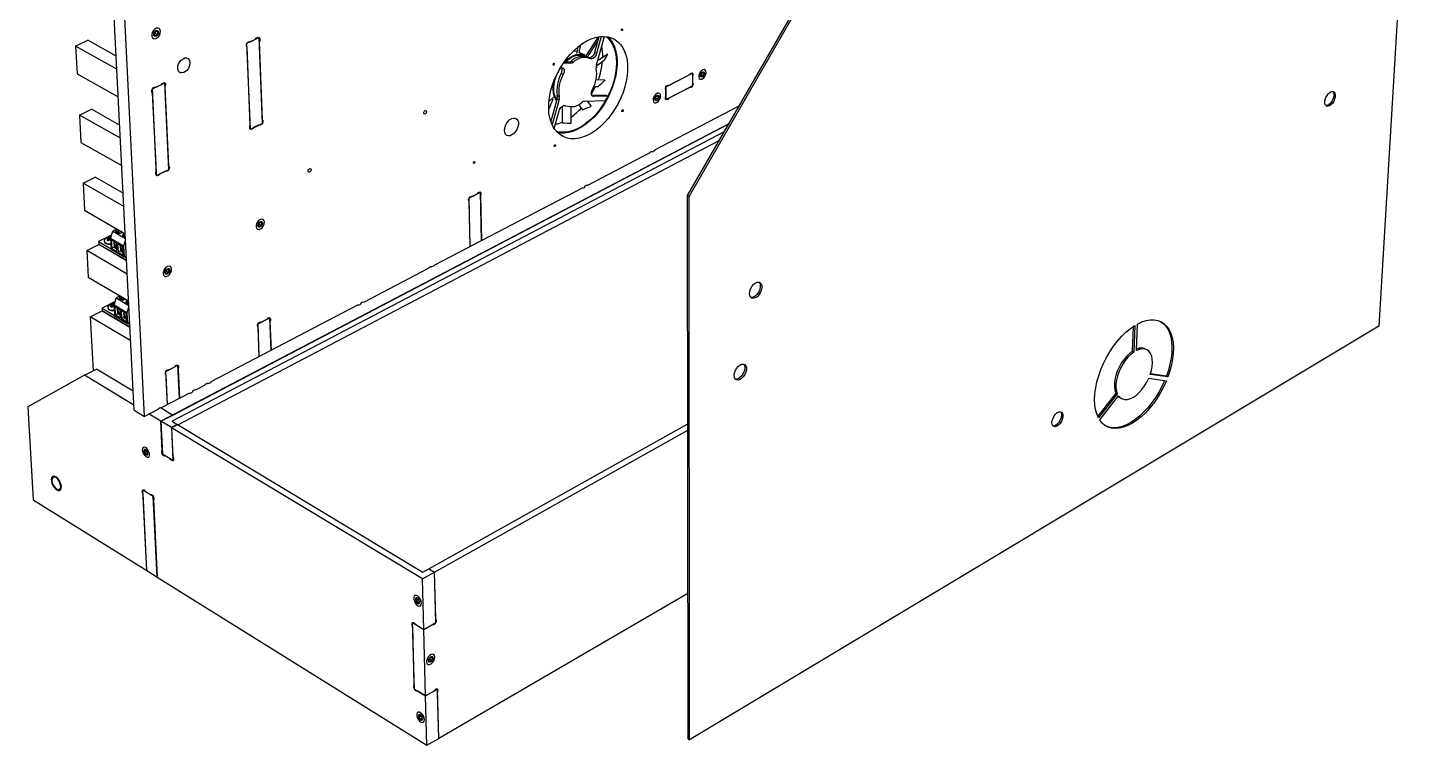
# Model space of a CAD drawing. Extents: x 0 to 167, y 0 to 206.
# Drawn here: x 49.7 to 167.3, y 79.2 to 140.3 of the extents above; entities that cross this region are included whole.
import ezdxf

# ---------------------------------------------------------------- set-up
doc = ezdxf.new("R2010")
doc.units = 0
doc.layers.get('0').update_dxf_attribs({"linetype": 'CONTINUOUS'})

msp = doc.modelspace()

# ---------------------------------------------------------------- linework, layer by layer
at = {"color": 7, "linetype": 'CONTINUOUS'}
for p, q in [((105.86, 125.98), (133.44, 173.69)), ((106, 125.91), (133.58, 173.63)), ((167.32, 158.42), (164.71, 114.87)), ((58.77, 107.7), (56.51, 152.02)), ((59.65, 107.17), (57.44, 151.53)), ((60.69, 139.98), (60.52, 139.88)), ((60.8, 139.88), (60.69, 139.98)), ((53.78, 138.69), (54.83, 139.19)), ((57.23, 137.85), (54.83, 139.19)), ((60.52, 139.88), (60.47, 139.67)), ((60.47, 139.67), (60.58, 139.57)), ((60.48, 139.71), (60.57, 139.77)), ((60.57, 139.77), (60.62, 139.94)), ((60.57, 139.77), (60.74, 139.67)), ((60.58, 139.57), (60.74, 139.67)), ((60.65, 139.96), (60.8, 139.88)), ((60.74, 139.67), (60.8, 139.88)), ((68.37, 138.94), (69.4, 139.43)), ((68.37, 138.94), (68.37, 138.94)), ((68.66, 131.62), (68.37, 138.94)), ((68.64, 139.07), (68.63, 139.08)), ((68.64, 139.07), (69.09, 139.28)), ((69.4, 139.43), (69.37, 139.45)), ((69.68, 132.12), (69.4, 139.43)), ((69.41, 139.08), (69.67, 132.43)), ((96.66, 138.15), (96.8, 138.82)), ((98.26, 139.48), (97.22, 137.86)), ((97.37, 137.75), (98.22, 139.08)), ((98.33, 139.49), (97.96, 138.15)), ((98.53, 139.52), (98.13, 138.06)), ((98.13, 137.1), (98.8, 139.52)), ((57.29, 136.74), (53.78, 138.69)), ((53.78, 138.69), (53.91, 136.34)), ((68.65, 131.93), (68.38, 138.63)), ((96.54, 138.62), (96.43, 138.07)), ((97.15, 137.91), (96.66, 138.16)), ((96.85, 137.91), (96.93, 137.81)), ((97.41, 137.71), (97.58, 137.63)), ((97.96, 138.15), (98.13, 138.06)), ((99.08, 138.02), (98.22, 137.44)), ((95.06, 136.86), (95.15, 136.86)), ((95.95, 137.25), (95.3, 137.24)), ((95.79, 137.34), (95.36, 137.33)), ((95.79, 137.34), (95.95, 137.25)), ((95.99, 137.43), (96.16, 137.34)), ((98.11, 137.02), (98.79, 137.49)), ((107.19, 136.47), (107.05, 136.37)), ((107.28, 136.38), (107.19, 136.47)), ((53.91, 136.34), (57.41, 134.37)), ((60.32, 135.05), (61.37, 135.56)), ((60.64, 135.2), (61.09, 135.42)), ((61.37, 135.56), (61.36, 135.56)), ((61.71, 128.19), (61.37, 135.56)), ((95.12, 136.36), (95.29, 136.27)), ((98.84, 135.79), (98.08, 135.82)), ((104.04, 135.23), (106.3, 136.39)), ((104.04, 134.14), (106.3, 135.3)), ((104.28, 135.35), (104.26, 135.36)), ((104.28, 135.35), (106.06, 136.27)), ((106.3, 136.39), (106.28, 136.4)), ((106.3, 136.39), (106.3, 135.3)), ((106.3, 136.1), (106.3, 135.59)), ((107.05, 136.37), (107, 136.18)), ((107, 136.18), (107.08, 136.09)), ((107.01, 136.25), (107.06, 136.27)), ((107.06, 136.27), (107.09, 136.4)), ((107.06, 136.27), (107.22, 136.19)), ((107.08, 136.09), (107.22, 136.19)), ((107.15, 136.44), (107.28, 136.38)), ((107.22, 136.19), (107.28, 136.38)), ((60.67, 127.68), (60.32, 135.05)), ((60.66, 127.99), (60.34, 134.69)), ((60.64, 135.2), (60.63, 135.21)), ((61.38, 135.24), (61.7, 128.5)), ((94.41, 134.18), (94.06, 133.33)), ((94.08, 133.97), (94.45, 134.36)), ((94.77, 134.23), (94.23, 132.3)), ((94.32, 134.22), (94.4, 134.15)), ((94.94, 134.14), (94.34, 132.01)), ((94.77, 134.23), (94.94, 134.14)), ((94.79, 134.49), (94.95, 134.4)), ((98.93, 134.52), (97.74, 134.49)), ((97.74, 134.49), (97.91, 134.4)), ((97.9, 135.26), (98.26, 135.25)), ((99.1, 134.43), (97.91, 134.4)), ((98.93, 134.52), (99.1, 134.43)), ((103.17, 134.37), (103.12, 134.19)), ((103.12, 134.19), (103.21, 134.09)), ((103.14, 134.25), (103.18, 134.28)), ((103.32, 134.47), (103.17, 134.37)), ((103.18, 134.28), (103.22, 134.41)), ((103.18, 134.28), (103.35, 134.19)), ((103.21, 134.09), (103.35, 134.19)), ((103.28, 134.44), (103.4, 134.38)), ((103.4, 134.38), (103.32, 134.47)), ((103.35, 134.19), (103.4, 134.38)), ((104.04, 135.23), (104.04, 134.14)), ((104.04, 134.43), (104.04, 134.94)), ((106.06, 135.18), (104.28, 134.26)), ((54.1, 132.83), (55.14, 133.33)), ((57.53, 131.98), (55.14, 133.33)), ((94.52, 131.68), (94.94, 133.19)), ((95.19, 133.56), (95.21, 132.18)), ((95.98, 132.15), (95.96, 133.53)), ((96.59, 133.72), (96.93, 133.28)), ((97.11, 134.01), (98.9, 134.06)), ((97.68, 133.6), (97.37, 134.01)), ((110.25, 133.58), (103.07, 129.83)), ((54.1, 132.83), (54.23, 130.5)), ((57.59, 130.85), (54.1, 132.83)), ((109.38, 132.08), (61.04, 106.77)), ((62.06, 107.3), (109.38, 132.08)), ((68.66, 131.62), (69.68, 132.12)), ((69.41, 131.99), (68.93, 131.76)), ((109, 131.4), (62, 106.77)), ((108.55, 130.63), (62.51, 106.46)), ((54.23, 130.5), (57.71, 128.52)), ((97.38, 126.86), (102.59, 129.58)), ((54.41, 127.03), (55.45, 127.54)), ((57.83, 126.18), (55.45, 127.54)), ((60.67, 127.68), (61.71, 128.19)), ((61.44, 128.06), (60.95, 127.82)), ((54.41, 127.03), (54.54, 124.73)), ((57.88, 125.04), (54.41, 127.03)), ((96.89, 126.6), (84.33, 120.05)), ((87.29, 125.77), (88.24, 126.26)), ((87.56, 125.91), (87.54, 125.92)), ((87.56, 125.91), (87.98, 126.13)), ((88.24, 126.26), (88.23, 126.27)), ((88.32, 122.13), (88.24, 126.26)), ((88.24, 125.97), (88.32, 122.13)), ((97.38, 126.86), (97.36, 126.86)), ((105.86, 125.98), (106, 125.91)), ((105.92, 79.74), (105.86, 125.98)), ((106.05, 79.67), (106, 125.91)), ((54.54, 124.73), (58, 122.73)), ((87.37, 121.63), (87.29, 125.77)), ((87.37, 121.63), (87.29, 125.48)), ((69.39, 123.62), (69.34, 123.43)), ((69.35, 123.48), (69.43, 123.53)), ((69.55, 123.73), (69.39, 123.62)), ((69.43, 123.53), (69.47, 123.67)), ((69.43, 123.53), (69.6, 123.43)), ((69.52, 123.71), (69.65, 123.63)), ((69.65, 123.63), (69.55, 123.73)), ((69.6, 123.43), (69.65, 123.63)), ((56.85, 122.61), (55.74, 122.06)), ((56.66, 122.22), (56.58, 122.39)), ((56.69, 122.35), (56.78, 122.38)), ((56.69, 122.35), (56.7, 122.2)), ((56.76, 122.32), (56.94, 122.94)), ((57.32, 123.12), (56.94, 122.94)), ((56.94, 122.94), (58.02, 122.31)), ((57.15, 123.22), (57.16, 123.04)), ((57.2, 123.06), (57.19, 123.2)), ((57.25, 122.85), (57.23, 122.83)), ((57.25, 122.85), (57.41, 122.76)), ((57.35, 122.9), (57.26, 122.86)), ((57.35, 122.83), (57.32, 122.81)), ((57.58, 122.77), (57.35, 122.9)), ((57.35, 122.83), (57.35, 122.9)), ((57.48, 122.76), (57.35, 122.83)), ((57.82, 122.52), (57.8, 122.5)), ((57.82, 122.52), (57.98, 122.43)), ((57.92, 122.57), (57.83, 122.53)), ((57.92, 122.5), (57.89, 122.49)), ((58.01, 122.6), (57.92, 122.57)), ((58.01, 122.52), (57.92, 122.57)), ((57.92, 122.5), (57.92, 122.57)), ((58.02, 122.45), (57.92, 122.5)), ((69.34, 123.43), (69.44, 123.33)), ((69.44, 123.33), (69.6, 123.43)), ((54.73, 121.31), (55.75, 121.82)), ((54.73, 121.31), (54.85, 119.04)), ((58.18, 119.29), (54.73, 121.31)), ((55.74, 122.06), (56.8, 121.44)), ((55.74, 122.06), (55.75, 121.83)), ((55.75, 121.83), (58.12, 120.45)), ((58.12, 120.44), (55.75, 121.82)), ((56.22, 121.56), (56.22, 121.55)), ((56.56, 122.28), (56.57, 122.16)), ((56.67, 122.22), (56.78, 122.14)), ((56.76, 122.26), (56.73, 122.18)), ((57.86, 121.68), (56.76, 122.32)), ((56.76, 122.32), (56.81, 121.4)), ((56.81, 121.4), (57.91, 120.76)), ((56.82, 122.19), (56.86, 121.48)), ((57.26, 121.94), (56.82, 122.19)), ((57.06, 121.58), (56.86, 121.48)), ((56.86, 121.48), (57.3, 121.22)), ((57.04, 122.07), (57.06, 121.58)), ((57.06, 121.58), (57.29, 121.45)), ((57.3, 121.22), (57.26, 121.94)), ((57.36, 121.88), (57.4, 121.17)), ((57.81, 121.62), (57.36, 121.88)), ((57.61, 121.27), (57.4, 121.17)), ((57.4, 121.17), (57.84, 120.91)), ((57.58, 121.75), (57.61, 121.27)), ((57.61, 121.27), (57.83, 121.14)), ((57.84, 120.91), (57.81, 121.62)), ((57.82, 121.25), (57.82, 121.25)), ((58.03, 122.23), (57.86, 121.68)), ((57.86, 121.68), (57.91, 120.76)), ((57.06, 121.06), (57.07, 121.07)), ((57.91, 120.76), (58.1, 120.85)), ((57.94, 120.78), (58.11, 120.68)), ((54.85, 119.04), (58.29, 117.01)), ((61.48, 119.63), (61.43, 119.43)), ((61.43, 119.43), (61.54, 119.33)), ((61.44, 119.48), (61.53, 119.54)), ((61.65, 119.73), (61.48, 119.63)), ((61.53, 119.54), (61.57, 119.68)), ((61.53, 119.54), (61.7, 119.44)), ((61.54, 119.33), (61.7, 119.44)), ((61.62, 119.71), (61.75, 119.64)), ((61.75, 119.64), (61.65, 119.73)), ((61.7, 119.44), (61.75, 119.64)), ((78.31, 116.91), (83.83, 119.79)), ((57.15, 116.97), (56.04, 116.4)), ((56.86, 116.63), (56.86, 116.5)), ((56.96, 116.56), (56.88, 116.74)), ((56.97, 116.56), (57.08, 116.48)), ((56.99, 116.69), (57.08, 116.72)), ((56.99, 116.69), (56.99, 116.54)), ((57.06, 116.61), (57.02, 116.52)), ((57.05, 116.65), (57.24, 117.26)), ((58.15, 116), (57.05, 116.65)), ((57.05, 116.65), (57.1, 115.74)), ((57.12, 116.52), (57.15, 115.82)), ((57.56, 116.26), (57.12, 116.52)), ((57.58, 117.43), (57.24, 117.26)), ((57.24, 117.26), (58.31, 116.63)), ((57.44, 117.51), (57.45, 117.36)), ((57.49, 117.38), (57.49, 117.49)), ((57.54, 117.18), (57.52, 117.15)), ((57.54, 117.18), (57.7, 117.08)), ((57.64, 117.23), (57.55, 117.18)), ((57.64, 117.16), (57.61, 117.14)), ((57.87, 117.09), (57.64, 117.23)), ((57.64, 117.16), (57.64, 117.23)), ((57.78, 117.08), (57.64, 117.16)), ((57.96, 117.13), (58.02, 117.17)), ((58.11, 116.84), (58.09, 116.82)), ((58.11, 116.84), (58.27, 116.75)), ((58.21, 116.9), (58.12, 116.85)), ((58.32, 116.55), (58.15, 116)), ((58.21, 116.83), (58.17, 116.81)), ((58.3, 116.92), (58.21, 116.9)), ((58.3, 116.84), (58.21, 116.9)), ((58.21, 116.83), (58.21, 116.9)), ((58.3, 116.77), (58.21, 116.83)), ((77.79, 116.64), (65.28, 110.11)), ((55.03, 115.65), (56.05, 116.17)), ((55.03, 115.65), (55.28, 111.06)), ((58.47, 113.61), (55.03, 115.65)), ((56.04, 116.4), (57.1, 115.78)), ((56.04, 116.4), (56.05, 116.18)), ((56.05, 116.18), (58.41, 114.79)), ((58.41, 114.78), (56.05, 116.17)), ((56.52, 115.9), (56.52, 115.89)), ((57.1, 115.74), (58.2, 115.09)), ((57.36, 115.92), (57.15, 115.82)), ((57.15, 115.82), (57.59, 115.56)), ((57.33, 116.39), (57.36, 115.92)), ((57.34, 115.41), (57.35, 115.41)), ((57.36, 115.92), (57.58, 115.79)), ((57.59, 115.56), (57.56, 116.26)), ((57.66, 116.2), (57.69, 115.5)), ((58.1, 115.94), (57.66, 116.2)), ((57.9, 115.6), (57.69, 115.5)), ((57.69, 115.5), (58.13, 115.24)), ((57.87, 116.08), (57.9, 115.6)), ((57.9, 115.6), (58.12, 115.47)), ((58.13, 115.24), (58.1, 115.94)), ((58.11, 115.58), (58.11, 115.58)), ((58.15, 116), (58.2, 115.09)), ((69.31, 115.06), (70.31, 115.58)), ((69.58, 115.2), (70.05, 115.45)), ((70.31, 115.58), (70.29, 115.59)), ((70.42, 112.79), (70.31, 115.58)), ((70.32, 115.29), (70.42, 112.79)), ((58.2, 115.09), (58.39, 115.19)), ((58.23, 115.11), (58.39, 115.01)), ((69.31, 115.06), (69.31, 115.06)), ((69.42, 112.27), (69.31, 115.06)), ((69.42, 112.27), (69.32, 114.77)), ((164.71, 114.87), (106.05, 79.67)), ((143.81, 114.82), (143.73, 112.72)), ((143.95, 114.91), (143.86, 112.65)), ((144.09, 112.79), (144.18, 115.04)), ((143.73, 112.72), (143.86, 112.65)), ((144.98, 112.85), (144.85, 112.91)), ((54.54, 110.68), (49.7, 108)), ((54.54, 110.68), (55.56, 111.21)), ((58.74, 108.15), (54.54, 110.68)), ((58.68, 109.33), (55.56, 111.21)), ((61.47, 111.01), (62.49, 111.53)), ((61.6, 108.19), (61.47, 111.01)), ((61.6, 108.19), (61.48, 110.71)), ((61.74, 111.15), (62.22, 111.39)), ((62.62, 108.72), (62.49, 111.53)), ((62.51, 111.23), (62.62, 108.72)), ((146.76, 110.54), (145.27, 110.75)), ((146.64, 110.61), (145.29, 110.8)), ((146.64, 110.61), (146.76, 110.54)), ((64.02, 109.45), (64.75, 109.83)), ((145.15, 110.43), (146.64, 110.22)), ((63.48, 109.17), (61.06, 107.9)), ((142.33, 109.17), (140.79, 107.2)), ((142.46, 109.1), (140.86, 107.06)), ((140.97, 106.88), (142.57, 108.92)), ((142.33, 109.17), (142.46, 109.1)), ((142.69, 108.77), (142.82, 108.7)), ((49.7, 108), (50.17, 100.09)), ((58.77, 107.7), (59.65, 107.17)), ((60.79, 107.76), (59.65, 107.17)), ((61.04, 106.77), (60.04, 107.37)), ((61.04, 106.77), (62.06, 107.3)), ((61.06, 107.9), (62.06, 107.3)), ((61.93, 106.23), (61.04, 106.77)), ((61.04, 106.77), (61.17, 103.96)), ((61.16, 104.26), (61.04, 106.77)), ((62.44, 106.5), (61.93, 106.23)), ((61.93, 106.23), (62.06, 103.42)), ((61.94, 106.22), (62.45, 106.49)), ((61.94, 106.22), (62.06, 103.71)), ((83.32, 93.35), (61.94, 106.22)), ((62, 106.77), (62.44, 106.5)), ((62.44, 106.5), (62.44, 106.49)), ((62.45, 106.49), (83.35, 93.93)), ((83.86, 94.22), (105.89, 106.54)), ((84.34, 93.93), (105.89, 106)), ((59.66, 104.32), (59.64, 104.16)), ((59.81, 104.25), (59.64, 104.16)), ((59.64, 104.16), (59.75, 103.98)), ((59.79, 104.29), (59.66, 104.32)), ((59.89, 104.05), (59.75, 103.98)), ((59.75, 103.98), (59.88, 103.95)), ((59.9, 104.11), (59.79, 104.29)), ((59.88, 103.95), (59.9, 104.11)), ((62.06, 103.42), (61.17, 103.96)), ((61.84, 103.56), (61.41, 103.82)), ((62.06, 103.42), (62.1, 103.44)), ((50.17, 100.09), (59.85, 94.06)), ((59.5, 100.93), (59.52, 100.94)), ((59.5, 100.93), (60.38, 100.39)), ((59.85, 94.06), (59.5, 100.93)), ((59.85, 94.06), (59.52, 100.63)), ((59.73, 100.79), (60.15, 100.53)), ((60.15, 100.53), (60.16, 100.54)), ((60.72, 93.51), (60.38, 100.39)), ((60.4, 100.09), (60.72, 93.51)), ((83.35, 93.93), (83.86, 94.22)), ((83.86, 94.22), (84.34, 93.93)), ((59.85, 94.06), (60.72, 93.51)), ((60.72, 93.51), (83.68, 79.19)), ((83.32, 93.35), (84.34, 93.93)), ((83.42, 89.06), (83.32, 93.35)), ((84.44, 89.94), (84.34, 93.93)), ((84.45, 89.64), (84.34, 93.93)), ((105.91, 92.11), (84.69, 79.78)), ((82.89, 91.67), (82.76, 91.66)), ((82.76, 91.66), (82.76, 91.48)), ((82.96, 91.59), (82.76, 91.48)), ((82.76, 91.48), (82.9, 91.31)), ((83.02, 91.5), (82.89, 91.67)), ((83.02, 91.38), (82.9, 91.31)), ((82.9, 91.31), (83.03, 91.32)), ((83.03, 91.32), (83.02, 91.5)), ((82.47, 89.64), (83.42, 89.06)), ((82.62, 83.98), (82.47, 89.64)), ((82.47, 89.64), (82.48, 89.64)), ((82.73, 89.48), (83.42, 89.06)), ((83.42, 89.06), (84.45, 89.64)), ((83.42, 89.06), (84.18, 89.48)), ((82.61, 84.27), (82.48, 89.34)), ((83.57, 83.39), (83.42, 89.06)), ((83.9, 86.59), (83.85, 86.39)), ((83.85, 86.39), (83.95, 86.31)), ((83.87, 86.49), (83.93, 86.53)), ((84.06, 86.71), (83.9, 86.59)), ((83.93, 86.53), (83.96, 86.63)), ((83.93, 86.53), (84.11, 86.42)), ((83.95, 86.31), (84.11, 86.42)), ((84.05, 86.7), (84.17, 86.62)), ((84.17, 86.62), (84.06, 86.71)), ((84.11, 86.42), (84.17, 86.62)), ((82.62, 83.98), (83.57, 83.39)), ((83.57, 83.39), (82.87, 83.82)), ((83.57, 83.39), (84.58, 83.98)), ((84.32, 83.82), (83.57, 83.39)), ((84.69, 79.78), (84.58, 83.98)), ((84.69, 79.78), (84.59, 83.68)), ((83.68, 79.19), (83.57, 83.39)), ((83.15, 81.76), (83.02, 81.75)), ((83.02, 81.75), (83.02, 81.57)), ((83.21, 81.68), (83.02, 81.57)), ((83.02, 81.57), (83.15, 81.4)), ((83.28, 81.59), (83.15, 81.76)), ((83.28, 81.47), (83.15, 81.4)), ((83.15, 81.4), (83.28, 81.41)), ((83.28, 81.41), (83.28, 81.59)), ((83.68, 79.19), (84.69, 79.78)), ((105.92, 79.74), (106.05, 79.67))]:
    msp.add_line(p, q, dxfattribs=at)
for points in [[(60.98, 139.78), (61, 139.94), (60.97, 140.08), (60.9, 140.18), (60.79, 140.23), (60.66, 140.21), (60.52, 140.14), (60.4, 140.01), (60.31, 139.86), (60.27, 139.69), (60.27, 139.54), (60.33, 139.41), (60.42, 139.34), (60.54, 139.32), (60.68, 139.37), (60.81, 139.47), (60.91, 139.61), (60.98, 139.78)], [(60.84, 139.87), (60.83, 139.78), (60.79, 139.68), (60.72, 139.6), (60.64, 139.54), (60.57, 139.52), (60.5, 139.54), (60.45, 139.6), (60.43, 139.68), (60.44, 139.78), (60.48, 139.87), (60.55, 139.95), (60.62, 140.01), (60.7, 140.03), (60.77, 140.01), (60.82, 139.96), (60.84, 139.87)], [(100.24, 140.05), (100.24, 140.08), (100.25, 140.11), (100.27, 140.14), (100.29, 140.15), (100.32, 140.16), (100.33, 140.15), (100.35, 140.14), (100.35, 140.11), (100.35, 140.08), (100.33, 140.05), (100.32, 140.03), (100.29, 140.01), (100.27, 140.01), (100.25, 140.01), (100.24, 140.03), (100.24, 140.05)], [(68.38, 138.63), (68.34, 138.68), (68.32, 138.75), (68.33, 138.85), (68.37, 138.94), (68.43, 139.02), (68.5, 139.07), (68.58, 139.09), (68.64, 139.07)], [(69.09, 139.28), (69.16, 139.37), (69.24, 139.43), (69.32, 139.45), (69.4, 139.43), (69.45, 139.37), (69.47, 139.29), (69.45, 139.18), (69.41, 139.08)], [(94.06, 133.43), (94.07, 133.89), (94.13, 134.36), (94.22, 134.83), (94.36, 135.32), (94.53, 135.8), (94.74, 136.27), (94.98, 136.73), (95.25, 137.17), (95.55, 137.59), (95.87, 137.98), (96.21, 138.33), (96.57, 138.64), (96.93, 138.91), (97.3, 139.13), (97.67, 139.31), (98.04, 139.43), (98.4, 139.5), (98.75, 139.52), (99.08, 139.49), (99.39, 139.4), (99.68, 139.26), (99.94, 139.07), (100.17, 138.84), (100.36, 138.56), (100.52, 138.24), (100.64, 137.88), (100.73, 137.49), (100.77, 137.08), (100.77, 136.63), (100.74, 136.18), (100.66, 135.71), (100.54, 135.23), (100.39, 134.75), (100.2, 134.28), (99.98, 133.82), (99.72, 133.38), (99.44, 132.95), (99.14, 132.55), (98.81, 132.19), (98.47, 131.86), (98.11, 131.57), (97.75, 131.32), (97.38, 131.12), (97.01, 130.96), (96.65, 130.86), (96.3, 130.81), (95.95, 130.81), (95.63, 130.86), (95.33, 130.97), (95.05, 131.13), (94.8, 131.34), (94.59, 131.59), (94.4, 131.89), (94.26, 132.22), (94.15, 132.6), (94.08, 133), (94.06, 133.43)], [(98.98, 139.49), (99.09, 139.39), (99.3, 139.13), (99.48, 138.84), (99.63, 138.5), (99.73, 138.13), (99.8, 137.72), (99.82, 137.3), (99.8, 136.85), (99.75, 136.38), (99.65, 135.91), (99.51, 135.43), (99.34, 134.96), (99.13, 134.49), (98.88, 134.04), (98.61, 133.61), (98.32, 133.2), (98, 132.82), (97.66, 132.48), (97.31, 132.18), (96.95, 131.92), (96.58, 131.71), (96.21, 131.54), (95.84, 131.43), (95.49, 131.37), (95.14, 131.36), (94.82, 131.4), (94.74, 131.42)], [(99.11, 139.47), (99.27, 139.3), (99.46, 139.03), (99.62, 138.71), (99.74, 138.35), (99.83, 137.96), (99.87, 137.54), (99.87, 137.1), (99.84, 136.64), (99.76, 136.18), (99.64, 135.7), (99.49, 135.22), (99.3, 134.75), (99.08, 134.29), (98.83, 133.85), (98.55, 133.42), (98.24, 133.03), (97.92, 132.66), (97.57, 132.33), (97.22, 132.04), (96.85, 131.79), (96.49, 131.59), (96.12, 131.44), (95.75, 131.34), (95.4, 131.29), (95.06, 131.29), (94.85, 131.32)], [(62.47, 136.8), (62.48, 136.99), (62.54, 137.18), (62.64, 137.36), (62.78, 137.51), (62.93, 137.62), (63.08, 137.69), (63.23, 137.69), (63.36, 137.64), (63.45, 137.54), (63.5, 137.39), (63.51, 137.21), (63.47, 137.02), (63.39, 136.83), (63.28, 136.66), (63.13, 136.53), (62.98, 136.44), (62.83, 136.41), (62.69, 136.43), (62.58, 136.51), (62.5, 136.64), (62.47, 136.8)], [(95.4, 137.33), (95.55, 137.48), (95.8, 137.68), (96.06, 137.84), (96.32, 137.95), (96.58, 138), (96.82, 138), (97.04, 137.95), (97.24, 137.85), (97.4, 137.71)], [(95.47, 137.34), (95.68, 137.52), (95.94, 137.7), (96.19, 137.83), (96.45, 137.91), (96.69, 137.93), (96.92, 137.91), (97.13, 137.82), (97.19, 137.79)], [(96.46, 138.24), (96.31, 138.27), (96.17, 138.27)], [(97.96, 138.15), (97.92, 138.04), (97.87, 137.94), (97.8, 137.85), (97.72, 137.78), (97.64, 137.73), (97.56, 137.7), (97.48, 137.69), (97.41, 137.71)], [(98.13, 138.06), (98.09, 137.96), (98.03, 137.86), (97.97, 137.77), (97.89, 137.69), (97.81, 137.64), (97.73, 137.61), (97.65, 137.61), (97.58, 137.63)], [(98.79, 137.49), (98.79, 137.49), (98.79, 137.49), (98.79, 137.49), (98.8, 137.49), (98.81, 137.52), (98.85, 137.62), (98.97, 137.77), (99.06, 137.94), (99.07, 137.98), (99.08, 138.01), (99.09, 138.02), (99.09, 138.02), (99.09, 138.02), (99.09, 138.02), (99.09, 138.02), (99.08, 138.02), (99.08, 138.02), (99.08, 138.02), (99.08, 138.02), (99.08, 138.02)], [(94.54, 137.18), (94.53, 137.15), (94.52, 137.12), (94.5, 137.1), (94.48, 137.08), (94.46, 137.07), (94.44, 137.08), (94.43, 137.1), (94.42, 137.12), (94.43, 137.15), (94.44, 137.18), (94.46, 137.2), (94.48, 137.22), (94.5, 137.23), (94.52, 137.22), (94.53, 137.2), (94.54, 137.18)], [(95.15, 136.86), (95.22, 136.85), (95.29, 136.81), (95.33, 136.76), (95.36, 136.68), (95.37, 136.59), (95.36, 136.48), (95.34, 136.38), (95.29, 136.27)], [(107.43, 136.28), (107.45, 136.43), (107.43, 136.56), (107.37, 136.65), (107.28, 136.69), (107.17, 136.68), (107.06, 136.61), (106.95, 136.49), (106.88, 136.35), (106.83, 136.2), (106.83, 136.06), (106.87, 135.95), (106.94, 135.88), (107.05, 135.87), (107.16, 135.91), (107.27, 136), (107.36, 136.13), (107.43, 136.28)], [(106.96, 136.19), (106.98, 136.28), (107.02, 136.37), (107.07, 136.44), (107.14, 136.49), (107.2, 136.51), (107.26, 136.49), (107.3, 136.44), (107.31, 136.37), (107.3, 136.28), (107.26, 136.19), (107.2, 136.12), (107.14, 136.07), (107.07, 136.05), (107.02, 136.07), (106.98, 136.12), (106.96, 136.19)], [(61.09, 135.42), (61.15, 135.5), (61.23, 135.55), (61.3, 135.57), (61.37, 135.56), (61.42, 135.51), (61.43, 135.43), (61.42, 135.33), (61.38, 135.24)], [(94.72, 134.06), (94.62, 134.21), (94.52, 134.45), (94.45, 134.72), (94.43, 135.02), (94.44, 135.34), (94.5, 135.67), (94.5, 135.68)], [(94.75, 134.15), (94.65, 134.31), (94.55, 134.55), (94.5, 134.82), (94.48, 135.13), (94.51, 135.45), (94.58, 135.78), (94.69, 136.11), (94.8, 136.39)], [(98.26, 135.25), (98.26, 135.25), (98.26, 135.25), (98.27, 135.25), (98.28, 135.26), (98.3, 135.28), (98.38, 135.38), (98.58, 135.53), (98.76, 135.7), (98.81, 135.75), (98.83, 135.77), (98.84, 135.79), (98.84, 135.79), (98.84, 135.79), (98.84, 135.79), (98.84, 135.79), (98.84, 135.79), (98.84, 135.79), (98.84, 135.79)], [(104.04, 134.94), (104, 134.99), (103.99, 135.06), (104, 135.14), (104.04, 135.23), (104.09, 135.3), (104.16, 135.35), (104.22, 135.37), (104.28, 135.35)], [(106.06, 136.27), (106.11, 136.34), (106.18, 136.39), (106.24, 136.41), (106.3, 136.39), (106.33, 136.34), (106.35, 136.27), (106.33, 136.19), (106.3, 136.1)], [(106.3, 135.59), (106.33, 135.54), (106.35, 135.47), (106.33, 135.39), (106.3, 135.3), (106.24, 135.23), (106.18, 135.18), (106.11, 135.16), (106.06, 135.18)], [(60.34, 134.69), (60.28, 134.75), (60.26, 134.84), (60.28, 134.94), (60.32, 135.05), (60.39, 135.14), (60.48, 135.2), (60.56, 135.22), (60.64, 135.2)], [(97.91, 134.4), (97.84, 134.41), (97.78, 134.45), (97.73, 134.5), (97.7, 134.58), (97.69, 134.67), (97.7, 134.77), (97.73, 134.88), (97.77, 134.99)], [(103.56, 134.29), (103.58, 134.44), (103.56, 134.57), (103.5, 134.66), (103.41, 134.7), (103.3, 134.68), (103.18, 134.61), (103.08, 134.5), (102.99, 134.35), (102.95, 134.2), (102.95, 134.06), (102.99, 133.95), (103.07, 133.88), (103.17, 133.87), (103.29, 133.91), (103.4, 134.01), (103.49, 134.14), (103.56, 134.29)], [(103.09, 134.19), (103.1, 134.28), (103.14, 134.37), (103.19, 134.44), (103.26, 134.49), (103.33, 134.51), (103.39, 134.5), (103.42, 134.45), (103.44, 134.37), (103.42, 134.29), (103.39, 134.2), (103.33, 134.12), (103.26, 134.07), (103.2, 134.05), (103.14, 134.07), (103.1, 134.12), (103.09, 134.19)], [(104.28, 134.26), (104.23, 134.19), (104.16, 134.14), (104.1, 134.12), (104.04, 134.14), (104.01, 134.19), (103.99, 134.26), (104.01, 134.34), (104.04, 134.43)], [(160.13, 133.95), (160.16, 134.14), (160.22, 134.33), (160.32, 134.5), (160.44, 134.66), (160.57, 134.77), (160.7, 134.83), (160.82, 134.84), (160.92, 134.78), (160.99, 134.68), (161.02, 134.54), (161.01, 134.36), (160.96, 134.17), (160.88, 133.99), (160.77, 133.82), (160.64, 133.69), (160.51, 133.6), (160.38, 133.57), (160.27, 133.59), (160.19, 133.67), (160.14, 133.79), (160.13, 133.95)], [(160.8, 134.84), (160.86, 134.75), (160.89, 134.6), (160.88, 134.43), (160.83, 134.24), (160.75, 134.05), (160.64, 133.88), (160.51, 133.75), (160.38, 133.66), (160.25, 133.63), (160.22, 133.63)], [(83.42, 133), (83.43, 133.06), (83.46, 133.12), (83.49, 133.17), (83.54, 133.21), (83.59, 133.22), (83.63, 133.21), (83.65, 133.17), (83.66, 133.13), (83.66, 133.07), (83.63, 133.01), (83.59, 132.96), (83.55, 132.92), (83.5, 132.91), (83.46, 132.92), (83.43, 132.95), (83.42, 133)], [(94.94, 133.19), (94.98, 133.29), (95.03, 133.39), (95.1, 133.48), (95.18, 133.56), (95.26, 133.61), (95.34, 133.64), (95.42, 133.64), (95.49, 133.62)], [(96.93, 133.27), (96.93, 133.27), (96.93, 133.27), (96.94, 133.27), (96.95, 133.27), (96.98, 133.29), (97.09, 133.35), (97.34, 133.43), (97.58, 133.54), (97.64, 133.57), (97.66, 133.59), (97.68, 133.6), (97.68, 133.6)], [(100.4, 133.22), (100.39, 133.19), (100.38, 133.16), (100.36, 133.14), (100.34, 133.12), (100.32, 133.11), (100.3, 133.12), (100.29, 133.14), (100.28, 133.16), (100.29, 133.19), (100.3, 133.22), (100.32, 133.24), (100.34, 133.26), (100.36, 133.26), (100.38, 133.26), (100.39, 133.24), (100.4, 133.22)], [(68.93, 131.76), (68.87, 131.68), (68.8, 131.63), (68.72, 131.61), (68.66, 131.62), (68.62, 131.67), (68.6, 131.75), (68.61, 131.84), (68.65, 131.93)], [(69.67, 132.43), (69.71, 132.38), (69.73, 132.31), (69.72, 132.22), (69.68, 132.13), (69.62, 132.05), (69.54, 132), (69.47, 131.98), (69.41, 131.99)], [(90.29, 131.51), (90.31, 131.71), (90.37, 131.92), (90.47, 132.12), (90.6, 132.3), (90.75, 132.44), (90.91, 132.53), (91.07, 132.57), (91.21, 132.56), (91.33, 132.49), (91.42, 132.37), (91.47, 132.21), (91.47, 132.02), (91.43, 131.82), (91.35, 131.61), (91.23, 131.42), (91.09, 131.26), (90.93, 131.14), (90.77, 131.07), (90.62, 131.06), (90.49, 131.1), (90.38, 131.2), (90.32, 131.34), (90.29, 131.51)], [(95.21, 132.17), (95.21, 132.17), (95.21, 132.17), (95.22, 132.17), (95.23, 132.16), (95.25, 132.16), (95.37, 132.16), (95.62, 132.14), (95.87, 132.14), (95.93, 132.14), (95.96, 132.14), (95.98, 132.15), (95.98, 132.15), (95.98, 132.15)], [(94.51, 130.19), (94.52, 130.22), (94.53, 130.25), (94.55, 130.27), (94.57, 130.29), (94.59, 130.29), (94.61, 130.29), (94.62, 130.27), (94.63, 130.25), (94.62, 130.22), (94.61, 130.19), (94.59, 130.17), (94.57, 130.15), (94.55, 130.14), (94.53, 130.15), (94.52, 130.16), (94.51, 130.19)], [(102.59, 129.58), (102.65, 129.65), (102.71, 129.7), (102.78, 129.72), (102.83, 129.7)], [(103.07, 129.83), (103.05, 129.78), (103, 129.74), (102.92, 129.71), (102.83, 129.7), (102.75, 129.71)], [(61.7, 128.5), (61.74, 128.45), (61.76, 128.38), (61.75, 128.29), (61.71, 128.19), (61.65, 128.12), (61.58, 128.06), (61.5, 128.04), (61.44, 128.06)], [(73.58, 128.06), (73.58, 128.12), (73.61, 128.18), (73.65, 128.23), (73.7, 128.26), (73.74, 128.28), (73.78, 128.27), (73.81, 128.23), (73.82, 128.18), (73.82, 128.12), (73.79, 128.06), (73.75, 128.01), (73.71, 127.98), (73.66, 127.96), (73.62, 127.98), (73.59, 128.01), (73.58, 128.06)], [(87.65, 128.76), (87.65, 128.79), (87.66, 128.82), (87.68, 128.84), (87.7, 128.86), (87.73, 128.87), (87.75, 128.86), (87.76, 128.84), (87.77, 128.82), (87.76, 128.79), (87.75, 128.76), (87.73, 128.74), (87.71, 128.72), (87.68, 128.71), (87.67, 128.72), (87.65, 128.74), (87.65, 128.76)], [(60.95, 127.82), (60.89, 127.74), (60.81, 127.68), (60.74, 127.66), (60.67, 127.68), (60.63, 127.73), (60.61, 127.81), (60.62, 127.9), (60.66, 127.99)], [(87.29, 125.48), (87.25, 125.53), (87.24, 125.61), (87.25, 125.7), (87.3, 125.79), (87.36, 125.86), (87.43, 125.91), (87.5, 125.93), (87.56, 125.91)], [(87.98, 126.13), (88.04, 126.2), (88.11, 126.26), (88.18, 126.27), (88.24, 126.26), (88.28, 126.21), (88.29, 126.14), (88.28, 126.05), (88.24, 125.97)], [(97.13, 126.73), (97.13, 126.73), (97.11, 126.68), (97.06, 126.64), (96.98, 126.61), (96.89, 126.6)], [(97.12, 126.7), (97.13, 126.73), (97.19, 126.8), (97.25, 126.85), (97.32, 126.87), (97.38, 126.86)], [(69.83, 123.54), (69.85, 123.7), (69.82, 123.83), (69.75, 123.93), (69.64, 123.97), (69.52, 123.95), (69.39, 123.87), (69.27, 123.75), (69.19, 123.6), (69.14, 123.44), (69.15, 123.29), (69.2, 123.17), (69.29, 123.11), (69.4, 123.09), (69.53, 123.14), (69.66, 123.24), (69.76, 123.38), (69.83, 123.54)], [(69.3, 123.43), (69.31, 123.52), (69.35, 123.62), (69.41, 123.7), (69.48, 123.75), (69.56, 123.77), (69.63, 123.76), (69.67, 123.7), (69.69, 123.63), (69.68, 123.54), (69.64, 123.44), (69.58, 123.36), (69.5, 123.31), (69.43, 123.29), (69.36, 123.3), (69.32, 123.35), (69.3, 123.43)], [(56.67, 122.43), (56.51, 122.41), (56.44, 122.38), (56.35, 122.33), (56.27, 122.26), (56.22, 122.17), (56.22, 122.1)], [(56.58, 122.39), (56.49, 122.35), (56.46, 122.33)], [(56.58, 122.39), (56.66, 122.36), (56.69, 122.35)], [(56.79, 122.43), (56.77, 122.43), (56.67, 122.43)], [(57.42, 123.07), (57.39, 123.06), (57.29, 123.03), (57.22, 122.98), (57.19, 122.92), (57.21, 122.86), (57.26, 122.81), (57.35, 122.77), (57.46, 122.76), (57.57, 122.77), (57.67, 122.81), (57.67, 122.81)], [(57.67, 122.81), (57.74, 122.86), (57.76, 122.87)], [(57.99, 122.74), (57.96, 122.73), (57.86, 122.7), (57.79, 122.65), (57.76, 122.59), (57.77, 122.53), (57.83, 122.48), (57.92, 122.44), (58.02, 122.43)], [(56.22, 122.11), (56.23, 122.05), (56.3, 121.97), (56.43, 121.91), (56.59, 121.88), (56.76, 121.88), (56.78, 121.89)], [(56.22, 122.1), (56.23, 122.04), (56.28, 121.96), (56.37, 121.9), (56.51, 121.85), (56.66, 121.84), (56.78, 121.85)], [(56.44, 122.21), (56.52, 122.26), (56.56, 122.28)], [(56.44, 122.21), (56.52, 122.16), (56.55, 122.14)], [(56.46, 122.33), (56.53, 122.3), (56.56, 122.28)], [(56.55, 122.14), (56.63, 122.2), (56.67, 122.22)], [(57.55, 120.77), (57.56, 120.77), (57.58, 120.76)], [(84.33, 120.05), (84.31, 120), (84.26, 119.96), (84.17, 119.93), (84.08, 119.92), (84, 119.92)], [(61.93, 119.55), (61.95, 119.7), (61.92, 119.84), (61.85, 119.93), (61.74, 119.97), (61.61, 119.95), (61.48, 119.88), (61.36, 119.75), (61.28, 119.6), (61.23, 119.44), (61.24, 119.29), (61.29, 119.17), (61.38, 119.1), (61.5, 119.09), (61.63, 119.14), (61.76, 119.25), (61.86, 119.39), (61.93, 119.55)], [(61.39, 119.43), (61.4, 119.52), (61.44, 119.62), (61.5, 119.7), (61.58, 119.75), (61.66, 119.78), (61.72, 119.76), (61.77, 119.71), (61.79, 119.63), (61.78, 119.54), (61.74, 119.45), (61.68, 119.36), (61.6, 119.31), (61.52, 119.29), (61.46, 119.3), (61.41, 119.35), (61.39, 119.43)], [(83.83, 119.79), (83.88, 119.86), (83.95, 119.91), (84.02, 119.93), (84.08, 119.92)], [(111.15, 117.63), (111.18, 117.83), (111.24, 118.04), (111.35, 118.23), (111.49, 118.4), (111.64, 118.53), (111.8, 118.6), (111.94, 118.61), (112.06, 118.56), (112.15, 118.45), (112.2, 118.3), (112.2, 118.11), (112.15, 117.9), (112.06, 117.7), (111.94, 117.52), (111.79, 117.37), (111.63, 117.27), (111.48, 117.23), (111.35, 117.25), (111.24, 117.33), (111.17, 117.46), (111.15, 117.63)], [(111.96, 118.6), (112.02, 118.52), (112.06, 118.37), (112.06, 118.18), (112.02, 117.98), (111.93, 117.77), (111.8, 117.59), (111.66, 117.44), (111.5, 117.34), (111.35, 117.3), (111.25, 117.31)], [(56.97, 116.78), (56.8, 116.75), (56.74, 116.73), (56.64, 116.67), (56.57, 116.6), (56.52, 116.51), (56.51, 116.45)], [(56.51, 116.45), (56.53, 116.39), (56.6, 116.31), (56.72, 116.25), (56.88, 116.22), (57.06, 116.22), (57.08, 116.23)], [(56.73, 116.55), (56.82, 116.61), (56.86, 116.63)], [(56.73, 116.55), (56.81, 116.5), (56.84, 116.48)], [(56.88, 116.74), (56.79, 116.69), (56.75, 116.67)], [(56.75, 116.67), (56.83, 116.64), (56.86, 116.63)], [(56.84, 116.48), (56.93, 116.54), (56.97, 116.56)], [(56.88, 116.74), (56.95, 116.71), (56.99, 116.69)], [(57.09, 116.77), (57.06, 116.78), (56.97, 116.78)], [(57.67, 117.38), (57.59, 117.35), (57.52, 117.3), (57.48, 117.24), (57.5, 117.18), (57.55, 117.13), (57.64, 117.09), (57.75, 117.08), (57.87, 117.09), (57.96, 117.13)], [(58.23, 117.05), (58.15, 117.02), (58.08, 116.97), (58.05, 116.91), (58.06, 116.84), (58.12, 116.79), (58.21, 116.76), (58.31, 116.75)], [(78.05, 116.77), (78.03, 116.72), (77.97, 116.68), (77.89, 116.65), (77.79, 116.64)], [(78.05, 116.76), (78.05, 116.77), (78.11, 116.85), (78.18, 116.9), (78.25, 116.92), (78.31, 116.91)], [(56.52, 116.45), (56.53, 116.39), (56.58, 116.3), (56.67, 116.24), (56.8, 116.19), (56.96, 116.18), (57.08, 116.19)], [(70.05, 115.45), (70.11, 115.52), (70.18, 115.58), (70.25, 115.6), (70.31, 115.58), (70.35, 115.54), (70.37, 115.46), (70.36, 115.38), (70.32, 115.29)], [(144.18, 115.04), (144.56, 115.22), (144.92, 115.34), (145.27, 115.4), (145.61, 115.4), (145.92, 115.34), (146.21, 115.23), (146.46, 115.06), (146.69, 114.83), (146.88, 114.56), (147.03, 114.24), (147.14, 113.87), (147.21, 113.47), (147.24, 113.03), (147.22, 112.56), (147.17, 112.07), (147.07, 111.57), (146.94, 111.06), (146.76, 110.54)], [(146.07, 115.3), (146.08, 115.3), (146.33, 115.12), (146.56, 114.9), (146.75, 114.63), (146.9, 114.3), (147.01, 113.94), (147.08, 113.53), (147.11, 113.09), (147.1, 112.63), (147.04, 112.14), (146.94, 111.64), (146.81, 111.12), (146.64, 110.61)], [(57.82, 115.13), (57.83, 115.12), (57.85, 115.12)], [(58.39, 114.8), (58.41, 114.78), (58.41, 114.78)], [(69.32, 114.77), (69.28, 114.82), (69.26, 114.89), (69.27, 114.98), (69.31, 115.07), (69.37, 115.14), (69.44, 115.2), (69.52, 115.22), (69.58, 115.2)], [(140.86, 107.06), (140.72, 107.39), (140.61, 107.77), (140.55, 108.18), (140.53, 108.63), (140.55, 109.11), (140.62, 109.61), (140.73, 110.12), (140.88, 110.64), (141.06, 111.17), (141.29, 111.69), (141.54, 112.19), (141.83, 112.68), (142.14, 113.15), (142.48, 113.58), (142.83, 113.98), (143.19, 114.34), (143.57, 114.65), (143.95, 114.91)], [(145.27, 110.75), (145.37, 111.1), (145.44, 111.43), (145.46, 111.76), (145.44, 112.05), (145.39, 112.31), (145.29, 112.54), (145.16, 112.71), (144.99, 112.84), (144.8, 112.91), (144.58, 112.93), (144.34, 112.88), (144.09, 112.79)], [(143.73, 112.72), (143.48, 112.52), (143.24, 112.29), (143.01, 112.01), (142.79, 111.7), (142.61, 111.37), (142.46, 111.02), (142.34, 110.67), (142.26, 110.33), (142.21, 110), (142.21, 109.69), (142.25, 109.41), (142.33, 109.17)], [(143.86, 112.65), (143.61, 112.46), (143.36, 112.22), (143.13, 111.94), (142.92, 111.63), (142.74, 111.3), (142.59, 110.95), (142.47, 110.6), (142.38, 110.26), (142.34, 109.93), (142.34, 109.62), (142.38, 109.34), (142.46, 109.1)], [(61.48, 110.71), (61.44, 110.75), (61.42, 110.83), (61.43, 110.91), (61.47, 111.01), (61.53, 111.08), (61.6, 111.14), (61.68, 111.16), (61.74, 111.15)], [(62.22, 111.39), (62.28, 111.47), (62.35, 111.53), (62.43, 111.55), (62.49, 111.53), (62.54, 111.49), (62.55, 111.41), (62.54, 111.32), (62.51, 111.23)], [(109.84, 110.66), (109.86, 110.86), (109.93, 111.06), (110.03, 111.26), (110.17, 111.43), (110.32, 111.55), (110.48, 111.62), (110.62, 111.64), (110.75, 111.59), (110.83, 111.48), (110.88, 111.33), (110.88, 111.15), (110.83, 110.95), (110.74, 110.74), (110.62, 110.56), (110.47, 110.41), (110.32, 110.31), (110.17, 110.27), (110.03, 110.28), (109.93, 110.36), (109.86, 110.49), (109.84, 110.66)], [(110.65, 111.63), (110.7, 111.56), (110.75, 111.41), (110.74, 111.22), (110.7, 111.02), (110.61, 110.82), (110.49, 110.63), (110.34, 110.48), (110.19, 110.38), (110.03, 110.34), (109.93, 110.35)], [(63.75, 109.3), (63.75, 109.31), (63.81, 109.39), (63.88, 109.44), (63.96, 109.46), (64.02, 109.45)], [(64.75, 109.83), (64.81, 109.91), (64.88, 109.96), (64.95, 109.98), (65.02, 109.97), (65.02, 109.97)], [(65.28, 110.11), (65.26, 110.05), (65.2, 110.01), (65.11, 109.98), (65.02, 109.97), (64.94, 109.97)], [(146.64, 110.22), (146.41, 109.72), (146.15, 109.22), (145.86, 108.74), (145.54, 108.29), (145.21, 107.87), (144.85, 107.49), (144.49, 107.15), (144.12, 106.85), (143.74, 106.6), (143.37, 106.41), (143, 106.26), (142.64, 106.18), (142.3, 106.15), (141.98, 106.18), (141.68, 106.27), (141.41, 106.42), (141.17, 106.62), (140.97, 106.88)], [(146.49, 110.24), (146.28, 109.78), (146.02, 109.29), (145.73, 108.81), (145.41, 108.36), (145.08, 107.94), (144.73, 107.56), (144.36, 107.21), (143.99, 106.92), (143.61, 106.67), (143.24, 106.47), (142.87, 106.33), (142.51, 106.25), (142.17, 106.22), (141.85, 106.25), (141.55, 106.34), (141.43, 106.4)], [(142.57, 108.92), (142.72, 108.76), (142.9, 108.67), (143.11, 108.62), (143.33, 108.63), (143.58, 108.7), (143.83, 108.83), (144.08, 109), (144.33, 109.22), (144.56, 109.48), (144.78, 109.77), (144.98, 110.09), (145.15, 110.43)], [(142.54, 108.88), (142.59, 108.83), (142.69, 108.77)], [(61.06, 107.9), (61.06, 107.9), (61, 107.92), (60.92, 107.89), (60.85, 107.84), (60.79, 107.76)], [(136.89, 106.66), (136.92, 106.84), (136.99, 107.04), (137.09, 107.22), (137.21, 107.38), (137.35, 107.5), (137.49, 107.57), (137.62, 107.58), (137.72, 107.53), (137.8, 107.44), (137.83, 107.3), (137.83, 107.12), (137.78, 106.93), (137.7, 106.74), (137.59, 106.57), (137.45, 106.43), (137.31, 106.34), (137.18, 106.29), (137.06, 106.31), (136.97, 106.38), (136.91, 106.5), (136.89, 106.66)], [(137.62, 107.58), (137.67, 107.51), (137.71, 107.37), (137.7, 107.19), (137.65, 107), (137.57, 106.81), (137.46, 106.64), (137.32, 106.5), (137.18, 106.41), (137.05, 106.36), (136.98, 106.37)], [(60.08, 103.88), (60.07, 104.02), (60.02, 104.18), (59.94, 104.33), (59.84, 104.46), (59.72, 104.54), (59.61, 104.57), (59.53, 104.54), (59.47, 104.45), (59.46, 104.33), (59.49, 104.17), (59.55, 104.01), (59.65, 103.87), (59.76, 103.77), (59.87, 103.71), (59.97, 103.71), (60.04, 103.77), (60.08, 103.88)], [(59.94, 104.03), (59.92, 104.12), (59.88, 104.21), (59.82, 104.29), (59.76, 104.35), (59.69, 104.37), (59.64, 104.36), (59.61, 104.31), (59.6, 104.24), (59.61, 104.15), (59.65, 104.06), (59.71, 103.97), (59.78, 103.92), (59.84, 103.9), (59.9, 103.91), (59.93, 103.96), (59.94, 104.03)], [(61.41, 103.82), (61.35, 103.81), (61.29, 103.83), (61.23, 103.89), (61.17, 103.96), (61.13, 104.05), (61.12, 104.14), (61.13, 104.21), (61.16, 104.26)], [(62.06, 103.71), (62.1, 103.62), (62.12, 103.53), (62.11, 103.46), (62.07, 103.41), (62.02, 103.4), (61.96, 103.42), (61.89, 103.48), (61.84, 103.56)], [(52.57, 101.22), (52.54, 101.39), (52.47, 101.57), (52.38, 101.75), (52.27, 101.89), (52.14, 102.01), (52.01, 102.07), (51.9, 102.09), (51.8, 102.05), (51.74, 101.96), (51.71, 101.83), (51.72, 101.66), (51.77, 101.49), (51.85, 101.31), (51.95, 101.14), (52.07, 101.01), (52.2, 100.92), (52.32, 100.88), (52.43, 100.89), (52.51, 100.96), (52.56, 101.07), (52.57, 101.22)], [(51.77, 101.72), (51.79, 101.55), (51.86, 101.37), (51.96, 101.21), (52.07, 101.08), (52.2, 100.99), (52.31, 100.95), (52.41, 100.98), (52.48, 101.05), (52.51, 101.18), (52.5, 101.33), (52.45, 101.51), (52.37, 101.68), (52.26, 101.83), (52.14, 101.94), (52.02, 102), (51.91, 102.01), (51.83, 101.96), (51.78, 101.86), (51.77, 101.72)], [(59.52, 100.63), (59.48, 100.72), (59.46, 100.81), (59.47, 100.88), (59.5, 100.93), (59.55, 100.94), (59.62, 100.92), (59.68, 100.86), (59.73, 100.79)], [(60.15, 100.53), (60.2, 100.54), (60.26, 100.52), (60.33, 100.47), (60.38, 100.39), (60.42, 100.3), (60.44, 100.21), (60.43, 100.14), (60.4, 100.09)], [(83.23, 91.29), (83.2, 91.45), (83.13, 91.61), (83.03, 91.76), (82.91, 91.87), (82.79, 91.93), (82.68, 91.93), (82.6, 91.87), (82.56, 91.76), (82.57, 91.62), (82.62, 91.45), (82.7, 91.29), (82.81, 91.16), (82.93, 91.07), (83.05, 91.04), (83.15, 91.07), (83.21, 91.16), (83.23, 91.29)], [(83.08, 91.38), (83.06, 91.47), (83.02, 91.57), (82.96, 91.65), (82.89, 91.71), (82.82, 91.74), (82.76, 91.73), (82.72, 91.68), (82.71, 91.6), (82.72, 91.51), (82.77, 91.41), (82.83, 91.33), (82.9, 91.27), (82.97, 91.24), (83.03, 91.25), (83.07, 91.3), (83.08, 91.38)], [(82.48, 89.34), (82.44, 89.43), (82.43, 89.52), (82.44, 89.59), (82.47, 89.64), (82.53, 89.65), (82.6, 89.62), (82.67, 89.57), (82.73, 89.48)], [(84.18, 89.48), (84.24, 89.47), (84.31, 89.5), (84.39, 89.56), (84.45, 89.64), (84.49, 89.73), (84.5, 89.82), (84.48, 89.89), (84.44, 89.94)], [(84.34, 86.54), (84.36, 86.7), (84.34, 86.83), (84.27, 86.92), (84.16, 86.95), (84.04, 86.93), (83.91, 86.84), (83.79, 86.71), (83.7, 86.55), (83.66, 86.39), (83.66, 86.24), (83.7, 86.13), (83.79, 86.07), (83.91, 86.07), (84.04, 86.13), (84.17, 86.24), (84.27, 86.38), (84.34, 86.54)], [(84.2, 86.62), (84.19, 86.53), (84.15, 86.43), (84.09, 86.35), (84.01, 86.29), (83.94, 86.26), (83.87, 86.27), (83.83, 86.32), (83.81, 86.4), (83.82, 86.49), (83.86, 86.58), (83.93, 86.67), (84, 86.73), (84.08, 86.75), (84.14, 86.74), (84.19, 86.7), (84.2, 86.62)], [(82.87, 83.82), (82.82, 83.81), (82.75, 83.84), (82.68, 83.9), (82.62, 83.98), (82.58, 84.07), (82.57, 84.16), (82.58, 84.23), (82.61, 84.27)], [(84.59, 83.68), (84.63, 83.77), (84.64, 83.86), (84.63, 83.93), (84.58, 83.98), (84.52, 83.99), (84.45, 83.96), (84.38, 83.9), (84.32, 83.82)], [(83.48, 81.37), (83.45, 81.53), (83.39, 81.69), (83.29, 81.84), (83.17, 81.95), (83.05, 82.01), (82.94, 82.01), (82.86, 81.96), (82.82, 81.85), (82.83, 81.71), (82.87, 81.55), (82.96, 81.39), (83.07, 81.26), (83.19, 81.17), (83.31, 81.14), (83.4, 81.16), (83.46, 81.25), (83.48, 81.37)], [(83.33, 81.46), (83.32, 81.56), (83.28, 81.65), (83.21, 81.74), (83.14, 81.8), (83.07, 81.82), (83.02, 81.81), (82.98, 81.77), (82.97, 81.69), (82.98, 81.6), (83.02, 81.51), (83.09, 81.42), (83.16, 81.36), (83.22, 81.33), (83.28, 81.34), (83.32, 81.39), (83.33, 81.46)]]:
    msp.add_lwpolyline(points, dxfattribs=at)
for centre, radius, start, end in [((96.93, 136.46), 1.35, 68.9973, 133.9852), ((97.1, 136.37), 1.35, 69.0059, 134.0008), ((94.42, 137.86), 4.24, 358.2018, 11.3693), ((98.02, 134.84), 3.57, 145.6172, 153.6367), ((94.7, 136.64), 0.502, 326.4538, 26.6365), ((95.76, 137.7), 0.362, 274.1514, 310.0499), ((95.93, 137.62), 0.362, 274.1645, 310.0612), ((95.26, 136.4), 2.88, 330.4989, 8.8554), ((98.64, 136.95), 0.537, 163.008, 190.3771), ((92.28, 138.03), 6.39, 339.6824, 354.1488), ((97.62, 134.94), 2.87, 150.4589, 189.1002), ((97.79, 134.85), 2.88, 150.4589, 189.0872), ((94.26, 134.39), 0.533, 343.0484, 10.6596), ((94.43, 134.3), 0.533, 343.0434, 10.6471), ((91.33, 138.36), 7.39, 329.6628, 335.2111), ((92.46, 137.77), 7.43, 330.0713, 333.3613), ((95.96, 134.9), 1.36, 249.5932, 314.1169), ((92.7, 137.18), 5.58, 305.8857, 317.5586), ((97.14, 133.65), 0.362, 94.5623, 130.2444), ((93.95, 135.06), 3.1, 282.3547, 293.7904), ((95.22, 132.18), 0.0133, 160.2707, 223.8278), ((57.39, 122.67), 0.229, 126.1699, 128.783), ((57.45, 122.59), 0.331, 107.755, 125.1947), ((57.5, 122.5), 0.435, 56.2197, 110.8708), ((57.96, 122.35), 0.227, 126.2199, 128.8528), ((58.02, 122.26), 0.33, 107.7786, 125.2504), ((57.46, 121.89), 0.378, 159.4049, 241.041), ((58, 121.58), 0.378, 159.3557, 241.0771), ((57.59, 120.85), 0.0834, 211.0957, 234.4067), ((58.16, 120.52), 0.0845, 211.2381, 234.2699), ((57.69, 117), 0.227, 126.6227, 129.2485), ((57.74, 116.92), 0.327, 108.0425, 125.6581), ((57.8, 116.74), 0.515, 80.0537, 108.2744), ((58.25, 116.67), 0.226, 126.6727, 129.3182), ((58.31, 116.59), 0.326, 108.0664, 125.7138), ((57.76, 116.23), 0.379, 160.5328, 240.7711), ((58.3, 115.91), 0.379, 160.4851, 240.8067), ((144.47, 112.07), 0.925, 65.9922, 113.8353), ((63.52, 109.42), 0.254, 260.8198, 334.3002), ((52.1, 101.8), 0.362, 134.4095, 189.6069), ((52.69, 101.8), 0.95, 183.7058, 212.3797), ((52.43, 101.49), 0.577, 199.6691, 270.8594)]:
    msp.add_arc(centre, radius, start, end, dxfattribs=at)

doc.saveas('drawing.dxf')
